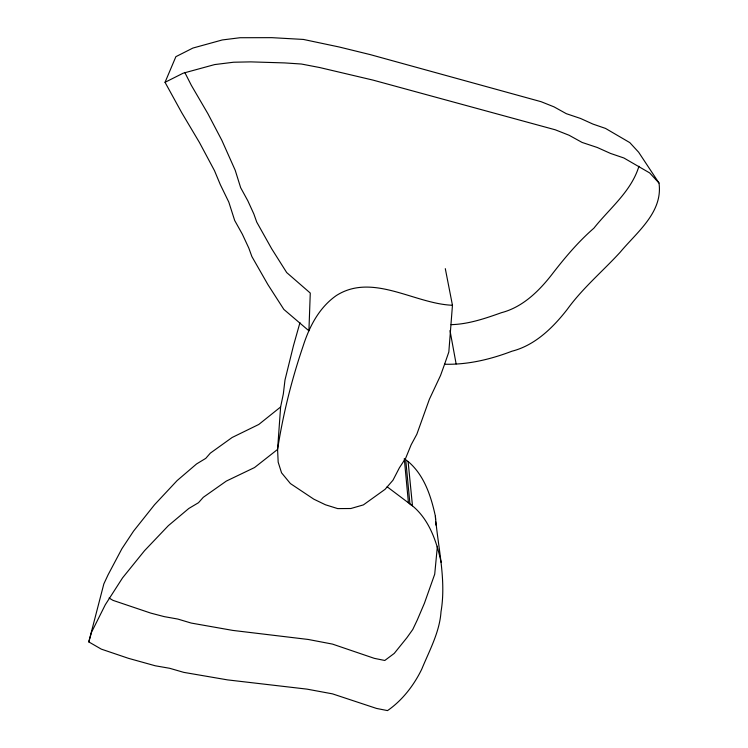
<?xml version="1.0" encoding="UTF-8"?>
<svg xmlns="http://www.w3.org/2000/svg" width="748" height="748" viewBox="0 0 748 748"><rect width="100%" height="100%" fill="white"/><g stroke="black" fill="none" stroke-linecap="round" stroke-linejoin="round"><path stroke-width="1.12" d="M299.957 322.659L293.45 345.726L284.997 379.965L283.333 393.925L280.612 406.987L277.583 449.426L278.172 462.152L281.547 472.811L290.402 483.563L313.805 499.168L325.455 504.778L337.694 508.603L350.831 508.518L363.378 504.9L385.07 489.332L392.962 480.225L399.413 467.771L405.697 458.15L411.157 444.78L416.832 434.261L429.371 399.292L440.563 375.421L444.593 364.229L448.828 351.99L452.456 305.259L445.303 268.654M437.374 546.274L434.719 574.193L424.425 603.243L417.253 620.045L412.774 629.479L406.912 637.698L394.261 653.387L384.79 660.475L374.327 658.352L332.467 644.093L308.232 639.465L232.75 630.405L191.189 623.056L177.818 619.064L164.158 616.614L150.741 613.098L112.995 600.364L109.058 598.017M441.161 562.412C436.626 541.655 429.446 519.907 412.475 505.854L409.951 504.04L405.715 459.74L408.109 461.497C424.312 475.223 431.044 496.233 435.392 516.251C437.982 547.891 446.463 579.971 441.002 611.761C439.684 632.032 429.38 650.601 421.76 669.17C413.915 685.29 402.331 700.39 387.52 710.6L376.515 708.431L332.495 693.864L306.998 689.132L227.542 679.885L183.765 672.368L169.674 668.291L155.275 665.785L128.441 658.324L101.289 649.124L88.797 641.915L103.841 583.908L108.114 574.745L121.924 548.695L133.565 531.108L154.509 504.769L177.126 480.581L196.556 463.956L205.756 458.374L210.319 453.148L232.123 437.496L258.799 424.453L280.612 406.987M88.797 641.915L91.546 632.228L105.337 604.674L122.56 577.867L144.532 550.687L168.319 525.694L188.786 508.49L198.491 502.712L203.297 497.308L226.317 481.086L254.526 467.556L277.583 449.426C283.024 414.336 291.655 379.732 303.118 346.072C309.354 326.567 319.153 307.55 336.338 295.544C372.654 272.431 414.56 303.894 452.456 305.259M638.942 166.243C631.275 191.451 609.742 208.206 593.884 228.196C578.7 241.38 565.656 256.76 553.342 272.609C540.056 290.065 523.338 306.989 501.506 312.664C485.209 318.452 468.575 324.202 451.109 324.66M184.793 72.434L191.348 85.347L207.869 113.649L221.857 140.334L235.209 170.254L240.669 187.72L247.84 200.81L253.862 214.003L256.742 222.109L271.711 248.822L286.708 272.581L310.27 293.057L308.915 330.803L283.857 309.42L267.877 284.558L251.889 256.573L248.804 248.074L242.361 234.227L234.685 220.482L228.813 202.128L220.305 184.606L214.48 170.638L199.454 142.503L181.699 112.63L165.037 82.308L175.883 56.67L192.9 48.059L222.334 39.943L240.071 37.727L271.851 37.662L303.408 39.438L339.255 47.012L370.354 54.641L541.075 101.691L554.006 106.852L566.283 113.668L580.523 118.455L592.94 124.084L605.525 128.422L629.807 142.616L638.633 152.209L658.997 183.026C663.111 212.264 636.95 232.058 620.167 252.244C602.636 271.365 582.57 288.158 567.265 309.354C552.987 327.671 535.091 345.305 511.978 351.205C490.436 359.405 467.771 364.846 444.593 364.229M165.037 82.308L183.195 73.182L214.657 64.58L233.638 62.224L250.748 61.878L284.661 62.916L301.407 64.029L319.583 67.516L373.028 80.111L555.297 129.806L569.069 135.248L582.122 142.447L597.287 147.487L610.499 153.424L623.888 157.987L649.675 172.928L658.997 183.026M387.137 486.789L412.475 505.854L408.109 461.497M450.006 330.579L456.13 363.911M404.285 458.58L408.436 502.843M435.392 516.251L435.579 519.57M435.701 521.777L435.878 525.087"/></g></svg>
